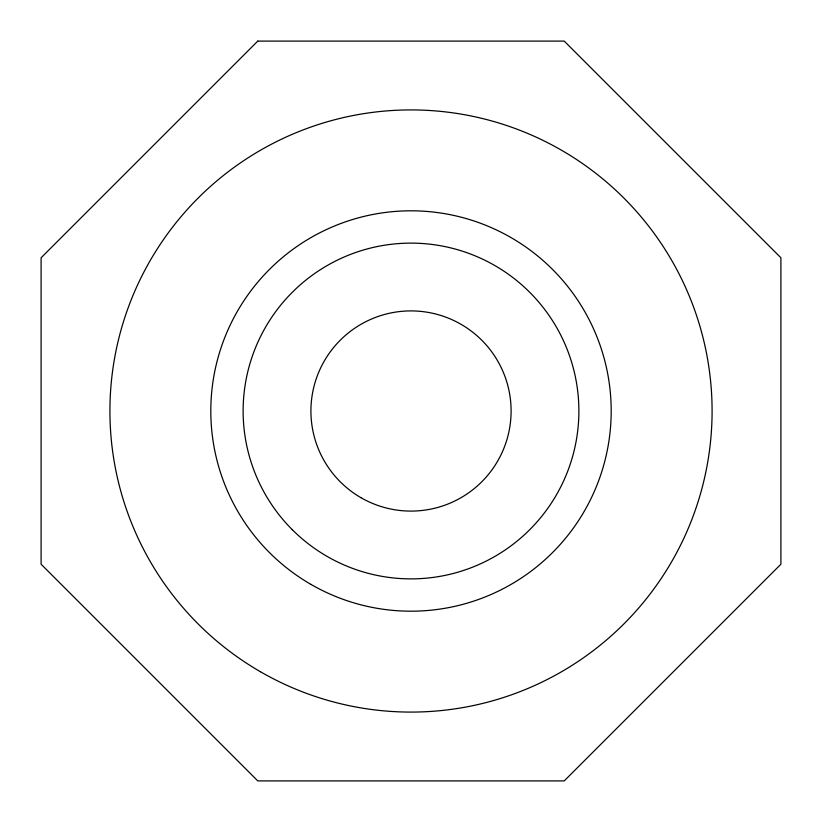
<?xml version="1.0" encoding="UTF-8"?>
<svg xmlns="http://www.w3.org/2000/svg" width="822" height="822" viewBox="0 0 822 822"><rect width="100%" height="100%" fill="white"/><g stroke="black" fill="none" stroke-linecap="round" stroke-linejoin="round"><path stroke-width="1.23" d="M257.779 41.1L41.1 257.779L41.1 564.221L257.779 780.9L564.221 780.9L780.9 564.221L780.9 257.779L564.221 41.1L257.779 41.1M310.901 584.37A200.188 200.188 0 0 0 611.188 411A200.188 200.188 0 0 0 310.901 237.63A200.188 200.188 0 0 0 310.901 584.37M292.293 529.707A167.883 167.883 0 0 0 573.16 454.453A167.883 167.883 0 0 0 367.547 248.84A167.883 167.883 0 0 0 292.293 529.707M360.95 497.68A100.099 100.099 0 0 0 511.099 411A100.099 100.099 0 0 0 360.95 324.32A100.099 100.099 0 0 0 360.95 497.68M260.461 671.749A301.088 301.088 0 0 0 712.088 411A301.088 301.088 0 0 0 260.461 150.251A301.088 301.088 0 0 0 260.461 671.749"/></g></svg>
